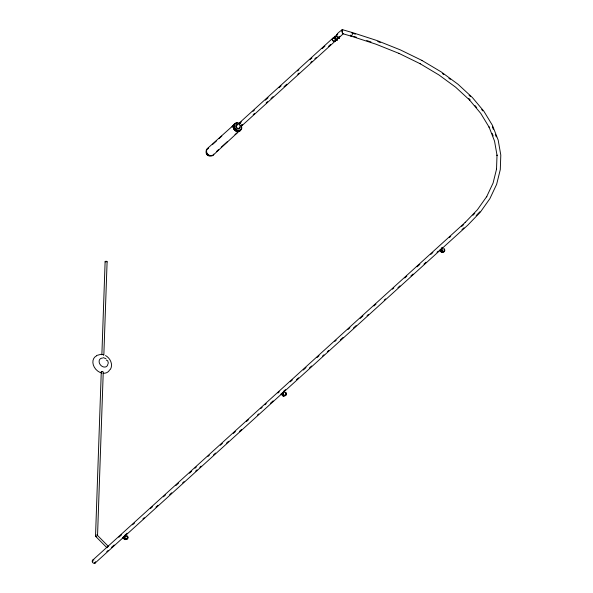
<?xml version="1.0" encoding="UTF-8"?>
<svg xmlns="http://www.w3.org/2000/svg" width="593" height="593" viewBox="0 0 593 593"><rect width="100%" height="100%" fill="white"/><g stroke="black" fill="none" stroke-linecap="round" stroke-linejoin="round"><path stroke-width="0.89" d="M97.534 535.775L103.249 372.056L102.552 371.366L101.27 371.944L95.54 535.924M125.575 535.62L125.583 535.353M124.715 539.178L124.723 538.674L125.546 538.889A0.793 0.415 0.9 0 1 125.538 539.571L124.508 539.371L125.523 539.556A0.793 0.415 0.9 0 1 124.337 539.252A0.793 0.415 0.9 0 1 125.368 538.822L124.745 539.422L125.538 539.4L125.516 538.652M124.745 539.422L124.723 538.674M125.101 538.54L125.501 539.163L125.746 538.703L125.538 539.4M125.16 539.534C125.427 538.6 126.353 539.578 124.752 538.911M283.106 395.568L283.491 394.931C284.929 395.175 282.112 395.672 283.55 395.916L283.906 395.042M283.135 395.805L283.113 395.057M283.484 395.435L283.491 394.931M283.55 395.916C285.285 394.797 282.387 395.916 283.536 395.346M286.226 394.063L286.123 394.16M441.533 252.195L441.503 251.447L442.334 251.669A0.793 0.415 0.9 0 1 442.326 252.351L441.296 252.144L442.385 252.292A0.793 0.415 0.9 0 1 441.125 252.032A0.793 0.415 0.9 0 1 442.156 251.595L442.326 252.173L441.533 252.195L442.334 251.669M441.837 251.239C442.808 251.773 442.215 250.713 441.881 251.825C443.394 251.402 441.689 252.418 442.296 251.425M441.948 252.307L441.54 251.684M444.454 251.054L444.461 250.046L444.446 251.069M338.788 37.73L339.04 38.174L339.5 37.011M105.117 261.75L101.87 354.777C101.507 354.503 104.338 354.243 103.627 355.185M103.842 354.955L107.103 261.765M337.232 39.516L337.247 38.864L336.742 40.228M337.269 39.19L337.269 39.301M122.914 537.629L122.921 537.554A1.193 0.467 -73.8 0 1 122.462 537.695M339.5 37.144L339.189 38.034L339.463 37.485M336.557 39.753C337.691 37.885 335.401 40.984 337.128 39.612L337.187 39.182M352.19 32.519L342.354 29.657L341.961 30.614L342.324 32.578A3.588 0.964 82.9 0 0 343.058 33.794L350.989 36.091M336.831 39.353L337.128 39.612M124.056 536.272L123.218 537.592L124.048 536.376M338.922 37.604L339.129 37.033L338.929 37.522M335.608 40.205L335.082 41.221L241.907 125.701M336.713 39.486L336.809 40.102L336.742 39.397M341.983 30.154L342.428 29.68A3.588 0.964 82.9 0 1 342.724 29.976M339.322 37.678L339.322 37.011L339.107 37.9L338.796 37.522M337.024 39.968L337.254 39.39L336.839 40.183M339.441 37.574L338.796 38.063M337.202 39.605L336.95 40.072M440.807 249.26L440.006 250.365L440.777 249.364M127.732 538.133L127.658 538.296M207.342 148.576L235.184 123.7C232.419 124.508 232.775 128.333 234.583 129.949A4.418 3.417 47.8 0 0 240.78 129.637L212.702 155.574M342.383 32.778A3.684 0.993 83.1 0 0 342.687 33.401A3.714 1.001 83 0 0 342.843 33.616L343.443 33.556L339.24 37.463M338.885 37.181L339.426 37.233M285.604 394.968L286.093 394.604M240.78 129.637C239.846 132.402 236.103 131.846 234.583 129.949A4.418 3.417 47.8 0 1 235.058 123.737M286.063 394.664L285.574 394.641L285.774 394.997M110.187 369.684C113.485 364.836 110.298 358.068 105.517 355.548M127.621 538.362L127.369 538.607M282.49 394.523A1.193 0.467 -73.8 0 0 282.661 394.404L282.817 394.204A1.193 0.467 -73.8 0 0 283.15 393.426M441.17 250.832L441.266 250.728A0.793 0.415 0.9 0 1 442 250.55A0.793 0.415 0.9 0 1 442.66 250.809M342.124 29.754C340.434 31.236 333.392 35.321 337.98 37.648M444.342 251.239L443.89 251.158M442.578 248.363L442.704 248.245A0.793 0.415 0.9 0 0 442.46 247.755L442.282 247.696M472.94 215.252L474.771 213.347M476.172 215.615L479.878 211.768M234.361 124.078C230.825 127.102 235.895 133.358 239.72 131.075M333.562 38.004C330.864 38.263 333.058 42.496 335.082 41.221M212.361 144.67L216.415 140.993M219.114 138.547L221.819 136.093M231.952 126.909L234.65 124.456A3.936 3.047 47.8 0 0 233.709 125.738M239.631 122.692L332.799 38.211M239.987 123.166L241.358 121.921M253.003 111.365L254.375 110.12M265.338 100.18L268.073 97.697M279.036 87.757L281.089 85.896M297.538 70.99L298.902 69.744M309.865 59.804L311.918 57.944M322.199 48.626L324.942 46.143M253.196 114.671L254.567 113.426M266.213 102.863L267.584 101.625M271.008 98.52L273.062 96.652M284.025 86.719L286.767 84.228M297.73 74.295L299.094 73.05M310.747 62.487L312.118 61.249M314.853 58.766L316.225 57.521M328.559 46.343L330.612 44.475M216.467 151.519L218.491 149.681M221.196 147.234L227.275 141.72M235.377 134.366L237.408 132.528M92.73 560.133L465.423 222.219L465.149 222.486L477.365 209.803L486.779 196.491L486.579 196.861L493.079 183.067L496.593 168.931L496.519 169.353L497.016 155.04L497.067 155.47L494.54 141.119L489.025 126.909L489.195 127.287L480.73 113.352L469.426 99.854L469.686 100.135L455.646 87.208L439.035 75.014L420.044 63.673M118.845 537.251L121.587 534.76M132.558 524.812L134.611 522.952M150.385 508.653L152.438 506.785M163.409 496.838L165.469 494.977M175.75 485.652L178.493 483.162M189.463 473.214L191.524 471.353M194.949 468.248L196.32 467.002M207.98 456.432L209.351 455.187M220.322 445.247L222.375 443.379M233.345 433.431L235.406 431.571M246.377 421.623L248.43 419.755M260.772 408.57L262.143 407.324M264.886 404.834L266.257 403.596M277.917 393.026L279.288 391.78M290.259 381.833L292.312 379.972M303.282 370.025L306.025 367.534M316.996 357.594L319.056 355.726M334.823 341.427L336.194 340.182M347.854 329.619L349.907 327.751M360.196 318.426L362.938 315.943M373.909 305.995L375.962 304.127M392.418 289.214L393.789 287.968M404.76 278.021L406.82 276.153M417.101 266.828L419.844 264.345M430.815 254.397L432.875 252.536M449.331 237.615L450.702 236.37M461.665 226.422L463.726 224.562M106.777 551.683L108.126 550.46M111.491 547.406L114.19 544.967M125.101 535.079L127.154 533.211M142.913 518.919L144.284 517.674M155.937 507.111L157.99 505.251M169.642 494.688L171.696 492.82M182.666 482.88L184.038 481.635M195.683 471.072L197.054 469.834M199.797 467.343L201.168 466.105M213.502 454.92L215.555 453.052M226.526 443.112L228.579 441.251M239.542 431.311L241.603 429.443M257.362 415.152L258.733 413.907M270.386 403.344L273.128 400.861M283.491 391.462L285.544 389.601M296.515 379.653L298.568 377.793M309.531 367.853L311.592 365.985M322.555 356.045L323.926 354.799M327.351 351.693L328.722 350.456M340.375 339.893L343.11 337.402M353.391 328.085L356.134 325.601M367.097 315.654L368.468 314.416M384.234 300.125L385.606 298.879M397.94 287.694L399.993 285.833M410.956 275.886L413.017 274.025M423.98 264.085L426.033 262.217M437.004 252.277L438.375 251.032M441.17 248.497L442.511 247.281M461.977 229.624L463.993 227.801M95.013 563.142L467.707 225.229L480.345 212.138L489.87 198.67L496.645 184.327L500.292 169.583L500.796 155.077L498.187 140.118L492.427 125.338L483.866 111.232L472.428 97.571L457.996 84.243L441.229 71.923L421.771 60.345M282.824 394.389L282.876 394.338A0.793 0.415 0.9 0 1 283.18 394.204M107.377 546.931L106.822 547.428A3.091 0.712 -20.7 0 0 106.777 547.517L108.26 546.568M336.772 34.602L337.728 34.29M96.681 355.474L101.099 354.266M444.157 251.38L443.964 251.106A1.394 0.549 -73.8 0 1 443.823 251.365M125.397 535.546L125.368 535.42M96.266 535.116L96.451 535.056A0.934 0.704 -13.2 0 1 97.422 535.338L97.489 535.472M103.182 357.653L105.947 358.646M283.284 395.983L283.995 395.909L283.091 395.924M283.15 395.301L283.928 395.79M442.356 248.749L442.252 248.719A0.793 0.415 0.9 0 0 442.037 248.689M283.906 391.328L283.825 391.306A0.793 0.415 0.9 0 1 284.344 391.81M338.581 37.744L339.107 37.9M336.387 39.761L336.913 39.916M283.573 391.884L283.973 392.01M352.086 32.474L377.111 40.591L400.423 49.916L422.046 60.479M352.791 33.334L355.377 34.172M353.828 36.388L356.4 37.226M366.696 40.561L370.988 41.955M351.093 36.129L375.947 44.186L399.104 53.444M442.467 248.756L442.089 248.645L442.504 248.771M441.466 251.328C441.459 251.943 441.741 252.055 441.466 251.328A0.793 0.415 0.9 0 1 441.199 251.121M125.627 534.99L125.812 535.316L125.375 534.908A0.793 0.415 0.9 0 1 125.983 535.309A0.793 0.415 0.9 0 1 125.39 535.709M377.756 41.488L380.254 42.488M398.867 53.326L420.311 63.807M342.354 29.657L342.643 29.872A3.714 1.001 83 0 1 342.717 29.954M441.325 251.269L441.281 251.136A1.89 0.749 -73.8 0 0 441.859 248.133M442.341 73.48L443.794 74.548M448.894 78.291L450.346 79.358M469.085 95.258L470.434 96.496M468.737 98.453L470.079 99.683M97.311 535.227L108.645 546.664M95.762 536.472L106.955 547.769M481.664 109.52L482.806 110.884M475 105.576L476.698 107.607M95.584 536.228L95.658 536.361A0.934 0.704 -13.3 0 0 96.429 536.665M107.578 360.388L108.386 363.227M441.281 251.224L441.296 251.106A1.89 0.749 -73.8 0 1 440.258 250.424M492.36 126.746L493.346 129.281M495.318 134.359L496.304 136.894M492.19 133.425L493.161 135.938M342.383 32.756L341.961 30.792M124.478 537.955A0.793 0.415 0.9 0 1 124.826 537.807M124.953 535.242A1.89 0.749 -73.8 0 1 125.086 537.154A1.89 0.749 -73.8 0 1 123.974 538.852A1.89 0.749 -73.8 0 1 123.5 537.443M124.663 535.82A1.497 0.593 -73.8 0 1 124.085 538.081A1.497 0.593 -73.8 0 1 123.3 537.51A1.394 0.549 -73.8 0 0 124.078 537.999A1.394 0.549 -73.8 0 0 124.619 535.924M126.576 536.435A1.89 0.749 -73.8 0 1 127.643 536.354A1.89 0.749 -73.8 0 1 127.161 538.822A1.89 0.749 -73.8 0 1 126.02 539.289M127.599 536.939A1.097 0.43 -73.8 0 1 128.021 537.421A1.097 0.43 -73.8 0 1 127.584 538.77A1.097 0.43 -73.8 0 1 127.013 538.733M127.206 536.406A1.394 0.549 -73.8 0 1 127.399 537.606M126.954 538.718A1.394 0.549 -73.8 0 1 126.583 539.059M283.432 391.706A1.89 0.749 -73.8 0 1 282.972 394.716A1.89 0.749 -73.8 0 1 281.868 394.041M283.054 392.21A1.497 0.593 -73.8 0 1 282.527 394.404A1.497 0.593 -73.8 0 1 281.69 394.086M285.826 393.493A1.097 0.43 -73.8 0 1 286.397 393.582A1.097 0.43 -73.8 0 1 286.093 394.99A1.097 0.43 -73.8 0 1 285.448 395.227M285.47 392.336A1.89 0.749 -73.8 0 1 285.915 394.323A1.89 0.749 -73.8 0 1 284.477 395.79M285.507 392.781A1.394 0.549 -73.8 0 1 285.774 394.093M285.285 395.197A1.394 0.549 -73.8 0 1 284.885 395.472M283.017 392.314A1.394 0.549 -73.8 0 1 282.527 394.323A1.394 0.549 -73.8 0 1 281.742 394.078M105.265 261.995A0.993 0.489 2 0 1 106.036 261.268A0.993 0.489 2 0 1 107.014 261.98M107.874 363.857A4.966 3.84 47.8 0 1 103.723 366.993A4.966 3.84 47.8 0 1 99.15 362.086A4.966 3.84 47.8 0 1 102.5 358.098M106.273 359.944A4.966 3.84 47.8 0 1 106.696 360.44M109.609 369.928A9.933 7.687 47.8 0 1 103.286 373.249M101.981 373.064A9.933 7.687 47.8 0 1 93.331 364.977A9.933 7.687 47.8 0 1 96.526 355.896M441.474 248.749A1.497 0.593 -73.8 0 1 440.873 250.854A1.497 0.593 -73.8 0 1 440.088 250.476A1.394 0.549 -73.8 0 0 440.866 250.772A1.394 0.549 -73.8 0 0 441.429 248.852M443.742 248.793A1.89 0.749 -73.8 0 1 444.483 249.66A1.89 0.749 -73.8 0 1 443.675 252.003A1.89 0.749 -73.8 0 1 442.726 251.766M444.461 249.675A1.097 0.43 -73.8 0 1 444.683 250.906A1.097 0.43 -73.8 0 1 443.838 251.617M443.86 249.171A1.394 0.549 -73.8 0 1 444.179 249.408M443.571 251.699A1.394 0.549 -73.8 0 1 443.053 251.721M281.631 393.389A1.193 0.467 -73.8 0 1 281.408 393.811M281.193 394.056A1.193 0.467 -73.8 0 1 280.823 394.041M285.529 392.996A1.193 0.467 -73.8 0 1 285.685 393.478M285.507 393.196A0.993 0.393 -73.8 0 1 285.752 393.478M123.262 536.924A1.193 0.467 -73.8 0 1 123.062 537.354M127.198 536.68A1.193 0.467 -73.8 0 1 127.25 537.592M127.198 536.821A0.993 0.393 -73.8 0 1 127.339 536.999M124.819 536.191A1.193 0.467 -73.8 0 1 124.841 536.383M124.834 536.628A1.193 0.467 -73.8 0 1 124.537 537.629L124.389 537.873A1.193 0.467 -73.8 0 1 123.722 537.488M439.976 249.89A1.193 0.467 -73.8 0 1 439.672 250.365M441.503 249.957A1.193 0.467 -73.8 0 1 441.303 250.439L441.155 250.676A1.193 0.467 -73.8 0 1 440.51 250.365M335.356 37.789A0.993 0.771 47.8 0 1 335.304 37.574M339.707 36.314A1.89 1.468 47.8 0 1 338.269 37.7A1.89 1.468 47.8 0 1 336.401 35.914A1.89 1.468 47.8 0 1 337.602 34.29M337.84 38.3A1.89 1.468 47.8 0 1 336.12 39.338A1.89 1.468 47.8 0 1 334.504 37.329A1.89 1.468 47.8 0 1 335.986 35.995M338.84 37.018A1.297 1.001 47.8 0 1 338.277 37.174M338.003 37.129A1.297 1.001 47.8 0 1 337.699 36.996M336.943 35.387A1.297 1.001 47.8 0 1 337.172 35.039M351.419 32.926A1.89 0.749 -73.8 0 1 352.472 33.223A1.89 0.749 -73.8 0 1 351.612 35.869A1.89 0.749 -73.8 0 1 350.7 35.106M94.843 562.49A1.297 1.001 47.8 0 1 94.517 562.742M92.805 561.771A1.297 1.001 47.8 0 1 92.797 560.971M95.503 561.682A1.89 1.468 47.8 0 1 94.109 563.343A1.89 1.468 47.8 0 1 92.204 561.297A1.89 1.468 47.8 0 1 93.931 559.992M239.431 123.707A4.218 3.262 47.8 0 0 234.257 125.553A4.218 3.262 47.8 0 0 239.001 130.549A4.218 3.262 47.8 0 0 241.003 125.353A4.418 3.417 47.8 0 1 238.949 130.808A3.862 2.987 47.8 0 1 238.505 131.001M234.339 124.826A3.862 2.987 47.8 0 1 234.702 124.523M238.949 130.808A4.418 3.417 47.8 0 1 233.99 125.546A4.418 3.417 47.8 0 1 239.468 123.692M240.091 126.442A2.58 2.001 47.8 0 1 238.468 129.066A2.58 2.001 47.8 0 1 235.695 126.287A2.58 2.001 47.8 0 1 238.201 124.537M235.362 134.3A3.862 2.987 47.8 0 1 235.006 134.604M239.431 130.697A3.936 3.047 47.8 0 1 238.534 131.075M234.517 129.304A3.936 3.047 47.8 0 1 234.176 128.792M240.098 130.008A3.936 3.047 47.8 0 1 239.802 130.386M212.413 155.196A3.936 3.047 47.8 0 1 211.679 155.536M209.381 155.307A3.936 3.047 47.8 0 1 208.855 155.032M207.898 154.269A3.936 3.047 47.8 0 1 207.498 153.802M207.15 153.291A3.936 3.047 47.8 0 1 206.883 152.757M206.683 152.201A3.936 3.047 47.8 0 1 206.69 150.237M206.964 149.644A3.936 3.047 47.8 0 1 208.054 148.724M213.762 154.136A4.418 3.417 47.8 0 1 207.402 154.269A4.418 3.417 47.8 0 1 208.558 148.117M336.401 38.819A0.993 0.771 47.8 0 1 335.66 38.849M335.356 38.656A0.993 0.771 47.8 0 1 334.941 37.648M335.386 38.649A0.793 0.615 47.8 0 1 335.075 37.663M337.417 38.864A1.89 1.468 47.8 0 1 335.497 39.583A1.89 1.468 47.8 0 1 334.141 37.426A1.89 1.468 47.8 0 1 335.86 36.388M335.601 39.953A1.89 1.468 47.8 0 1 334.178 41.421A1.89 1.468 47.8 0 1 332.295 39.568A1.89 1.468 47.8 0 1 333.622 38.011M239.75 123.678A1.193 0.919 47.8 0 1 239.913 123.374M241.744 124.841A1.193 0.919 47.8 0 1 241.625 125.019M242.441 124.678A1.89 1.468 47.8 0 1 240.825 125.872A1.89 1.468 47.8 0 1 239.105 123.937A1.89 1.468 47.8 0 1 240.491 122.492M237.571 125.019A1.89 1.468 47.8 0 0 236.444 127.013A1.89 1.468 47.8 0 0 238.905 128.347L239.32 128.051A1.89 1.468 47.8 0 0 239.646 127.087M239.928 124.76A1.297 1.001 47.8 0 1 239.757 124.471M239.676 123.574A1.297 1.001 47.8 0 1 239.869 123.27M240.232 123.055A1.297 1.001 47.8 0 1 240.55 123.025M241.862 124.812A1.297 1.001 47.8 0 1 241.603 125.19M334.912 40.569A1.297 1.001 47.8 0 1 334.704 40.761M210.456 155.655A2.98 2.305 47.8 0 1 206.898 154.603A2.98 2.305 47.8 0 1 206.735 151.037M207.854 155.173A1.786 1.386 47.8 0 1 207.609 155.032M207.313 154.803A1.786 1.386 47.8 0 1 206.964 154.395M206.66 153.691A1.786 1.386 47.8 0 1 206.623 153.216M208.551 155.188A2.58 2.001 47.8 0 1 208.165 154.988M207.958 154.847A2.58 2.001 47.8 0 1 207.483 154.417M101.27 371.944L101.492 372.345L101.27 371.944M127.829 537.569L127.829 537.621M444.528 250.32L444.461 250.795L444.528 250.372M124.478 538.815L125.323 539.156L124.486 538.792L125.731 538.681L124.478 538.815M282.876 395.205L284.166 395.146L282.898 395.153M442.548 252.069L441.444 251.832L442.548 252.077M282.416 392.87L281.608 393.974L282.416 392.87M124.715 539.03L125.138 538.955L124.73 539.022M441.666 250.846L442.467 250.921L441.733 250.824M236.133 123.581L235.651 123.603A4.418 3.417 47.8 0 1 236.133 123.581M440.895 250.55L440.695 250.15L440.888 250.55M442.156 248.193L442.511 248.311L442.156 248.193M283.869 395.235L283.758 395.205A0.793 0.415 0.9 0 0 282.728 395.642A0.793 0.415 0.9 0 0 283.936 395.961A0.793 0.415 0.9 0 0 283.965 395.264L283.869 395.235M283.825 391.817L284.21 392.003L283.825 391.817"/></g></svg>
